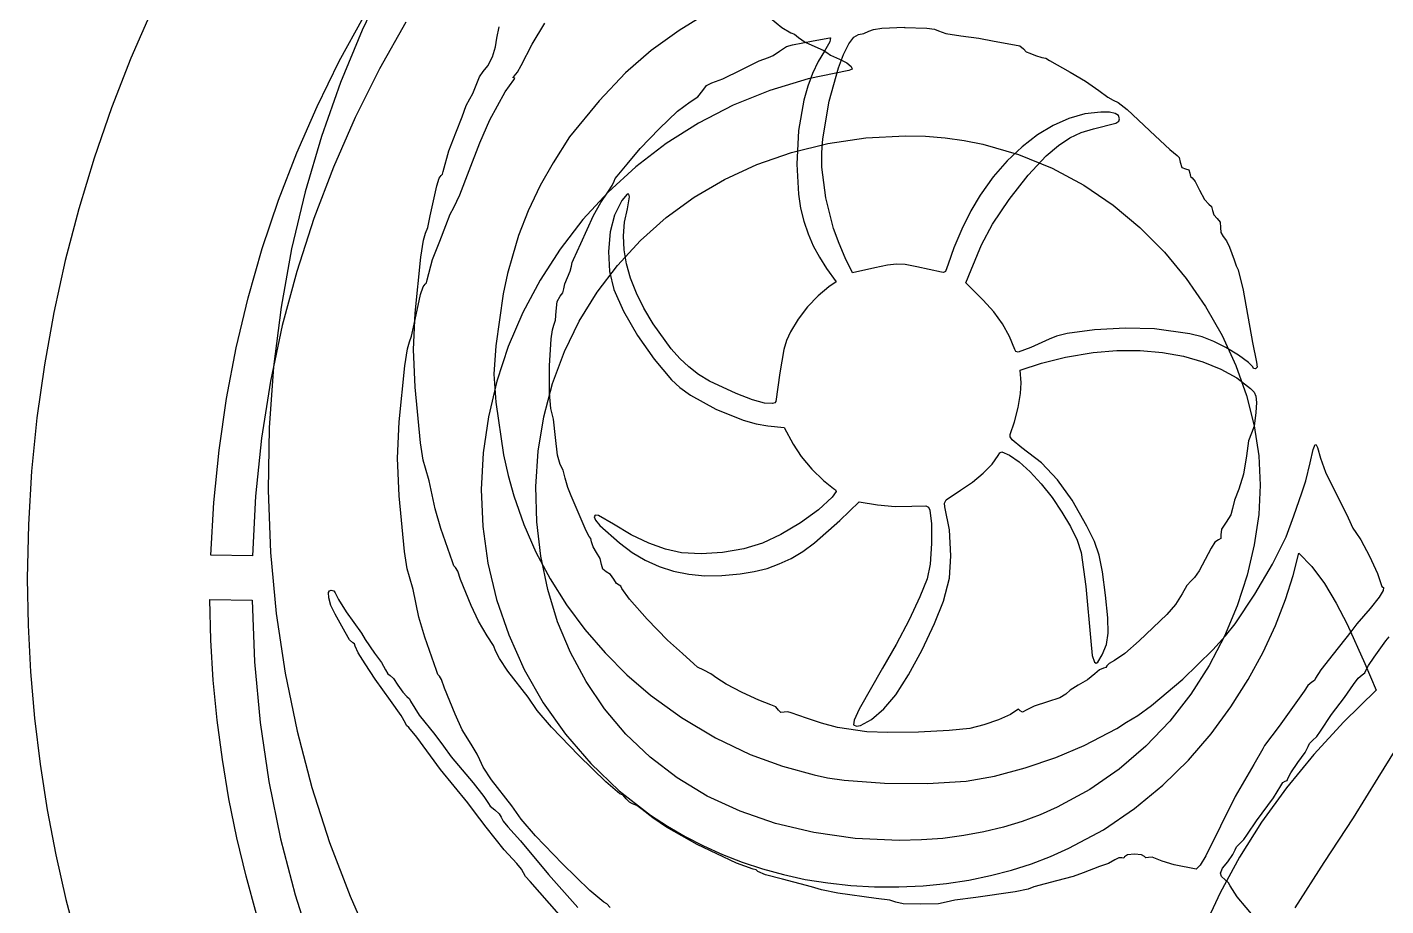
# Model space of a CAD drawing. Extents: x -80 to 1506, y -145 to 630.
# Drawn here: x 107.5 to 298.1, y 208.1 to 331.5 of the extents above; entities that cross this region are included whole.
import ezdxf

# ---------------------------------------------------------------- set-up
doc = ezdxf.new("R2010")
doc.units = 0

msp = doc.modelspace()

# ---------------------------------------------------------------- linework, layer by layer
at = {"layer": 'logo 3d printing', "color": 4}
for p, q in [((125.027556, 333.958138), (122.039882, 327.103921)), ((151.267961, 326.665386), (154.652149, 332.869802)), ((160.617837, 332.154907), (156.915305, 325.587343)), ((178.356183, 329.058133), (180.136806, 332.029221)), ((210.976785, 333.353806), (213.378603, 331.420636)), ((213.378603, 331.420636), (214.619163, 330.675993)), ((214.619163, 330.675993), (215.124132, 330.483616)), ((215.124132, 330.483616), (215.702868, 330.021153)), ((215.702868, 330.021153), (216.640558, 329.374293)), ((176.80636, 326.089882), (178.356183, 329.058133)), ((216.640558, 329.374293), (218.00916, 328.738481)), ((218.00916, 328.738481), (219.192616, 328.228086)), ((219.192616, 328.228086), (219.684854, 327.882981)), ((122.039882, 327.103921), (119.322689, 320.143909)), ((148.150922, 320.30561), (151.267961, 326.665386)), ((176.270346, 325.141524), (176.80636, 326.089882)), ((219.684854, 327.882981), (220.202996, 327.521722)), ((220.202996, 327.521722), (221.448743, 326.971827)), ((221.448743, 326.971827), (222.486342, 326.462696)), ((222.486342, 326.462696), (223.114295, 325.950489)), ((156.915305, 325.587343), (153.518429, 318.800177)), ((175.632693, 324.409429), (175.813071, 324.595544)), ((175.764015, 324.325993), (175.632693, 324.409429)), ((175.748577, 324.055907), (175.926285, 324.249539)), ((175.926285, 324.249539), (175.764015, 324.325993)), ((175.813071, 324.595544), (176.270346, 325.141524)), ((217.086462, 324.205713), (211.664892, 322.569735)), ((222.77166, 325.365587), (217.086462, 324.205713)), ((223.240201, 325.547391), (222.77166, 325.365587)), ((223.114295, 325.950489), (223.240201, 325.547391)), ((172.391677, 318.434604), (174.542826, 322.36603)), ((174.542826, 322.36603), (175.748577, 324.055907)), ((211.664892, 322.569735), (206.520769, 320.487793)), ((145.308001, 313.798157), (148.150922, 320.30561)), ((206.520769, 320.487793), (201.667914, 317.990027)), ((119.322689, 320.143909), (116.878616, 313.086229)), ((153.518429, 318.800177), (150.441752, 311.798953)), ((170.994804, 315.22188), (172.391677, 318.434604)), ((201.667914, 317.990027), (197.12015, 315.106576)), ((169.508154, 311.338437), (170.994804, 315.22188)), ((197.12015, 315.106576), (192.891296, 311.86758)), ((214.709674, 313.864472), (219.805209, 315.115872)), ((219.805209, 315.115872), (225.149303, 315.901394)), ((225.149303, 315.901394), (230.724851, 316.195115)), ((230.724851, 316.195115), (233.536055, 316.134244)), ((233.536055, 316.134244), (236.282978, 315.916577)), ((236.282978, 315.916577), (238.963949, 315.548305)), ((238.963949, 315.548305), (241.577295, 315.035614)), ((241.577295, 315.035614), (246.594425, 313.601734)), ((116.878616, 313.086229), (114.710303, 305.939009)), ((142.746167, 307.150707), (145.308001, 313.798157)), ((209.879803, 312.173119), (214.709674, 313.864472)), ((246.594425, 313.601734), (251.320992, 311.664449)), ((150.441752, 311.798953), (147.699818, 304.589215)), ((168.196711, 307.928259), (169.508154, 311.338437)), ((192.891296, 311.86758), (188.995173, 308.30318)), ((205.332701, 310.067734), (209.879803, 312.173119)), ((251.320992, 311.664449), (255.743619, 309.273267)), ((201.085475, 307.574242), (205.332701, 310.067734)), ((255.743619, 309.273267), (259.848929, 306.477701)), ((140.472389, 300.370944), (142.746167, 307.150707)), ((167.325458, 306.135332), (168.196711, 307.928259)), ((188.995173, 308.30318), (185.445603, 304.443515)), ((197.155229, 304.718566), (201.085475, 307.574242)), ((114.710303, 305.939009), (112.820388, 298.710376)), ((166.243971, 303.63394), (166.826603, 305.219334)), ((166.826603, 305.219334), (167.325458, 306.135332)), ((259.848929, 306.477701), (263.623546, 303.327259)), ((147.699818, 304.589215), (145.307169, 297.176505)), ((165.38518, 301.395438), (166.243971, 303.63394)), ((185.445603, 304.443515), (182.256406, 300.318725)), ((193.559068, 301.526629), (197.155229, 304.718566)), ((263.623546, 303.327259), (267.054094, 299.871452)), ((164.37344, 298.84369), (165.38518, 301.395438)), ((190.314098, 298.024353), (193.559068, 301.526629)), ((138.493637, 293.466549), (140.472389, 300.370944)), ((182.256406, 300.318725), (179.441404, 295.95895)), ((267.054094, 299.871452), (270.127195, 296.15979)), ((112.820388, 298.710376), (111.211511, 291.40846)), ((163.593179, 295.968728), (164.37344, 298.84369)), ((187.437424, 294.237664), (190.314098, 298.024353)), ((145.307169, 297.176505), (143.278349, 289.566367)), ((163.307096, 295.398215), (163.509139, 295.565658)), ((163.509139, 295.565658), (163.593179, 295.968728)), ((179.441404, 295.95895), (177.014417, 291.394329)), ((270.127195, 296.15979), (272.829472, 292.241784)), ((161.785743, 289.753771), (162.680669, 293.93575)), ((162.680669, 293.93575), (163.032614, 295.02618)), ((163.032614, 295.02618), (163.307096, 295.398215)), ((184.946152, 290.192483), (187.437424, 294.237664)), ((136.816878, 286.445204), (138.493637, 293.466549)), ((272.829472, 292.241784), (275.14755, 288.166944)), ((111.211511, 291.40846), (109.88631, 284.041385)), ((177.014417, 291.394329), (174.989266, 286.655003)), ((182.857386, 285.914735), (184.946152, 290.192483)), ((143.278349, 289.566367), (141.6279, 281.764344)), ((161.125939, 287.284327), (161.417698, 288.082497)), ((161.417698, 288.082497), (161.785743, 289.753771)), ((275.14755, 288.166944), (277.068052, 283.984779)), ((135.449084, 279.314591), (136.816878, 286.445204)), ((160.477008, 283.929258), (160.839951, 286.311003)), ((160.839951, 286.311003), (161.125939, 287.284327)), ((174.989266, 286.655003), (173.379773, 281.771111)), ((181.188232, 281.430342), (182.857386, 285.914735)), ((109.88631, 284.041385), (108.847425, 276.617282)), ((159.667423, 276.072061), (160.477008, 283.929258)), ((277.068052, 283.984779), (278.577601, 279.744801)), ((141.6279, 281.764344), (140.370365, 273.77598)), ((173.379773, 281.771111), (172.199758, 276.772793)), ((179.955795, 276.765227), (181.188232, 281.430342)), ((134.397222, 272.082392), (135.449084, 279.314591)), ((278.577601, 279.744801), (279.66282, 275.496519)), ((108.847425, 276.617282), (108.097495, 269.144277)), ((172.199758, 276.772793), (171.463042, 271.690189)), ((179.177181, 271.945315), (179.955795, 276.765227)), ((159.417618, 270.964908), (159.667423, 276.072061)), ((279.66282, 275.496519), (280.310333, 271.289444)), ((140.370365, 273.77598), (139.520287, 265.606818)), ((133.668261, 264.756289), (134.397222, 272.082392)), ((159.660819, 265.665117), (159.417618, 270.964908)), ((171.463042, 271.690189), (171.183447, 266.553439)), ((178.869495, 266.996528), (179.177181, 271.945315)), ((280.310333, 271.289444), (280.506763, 267.173086)), ((108.097495, 269.144277), (107.639158, 261.630497)), ((179.010687, 262.041846), (178.869495, 266.996528)), ((280.506763, 267.173086), (280.280592, 263.047455)), ((280.506763, 267.173086), (280.506763, 267.173086)), ((139.520287, 265.606818), (139.092209, 257.262401)), ((160.431778, 257.850676), (159.660819, 265.665117)), ((171.183447, 266.553439), (171.395212, 261.389186)), ((133.269172, 257.343964), (133.668261, 264.756289)), ((107.639158, 261.630497), (107.475054, 254.084071)), ((171.395212, 261.389186), (172.116343, 256.23458)), ((179.566098, 257.2053), (179.010687, 262.041846)), ((280.280592, 263.047455), (279.668342, 258.814157)), ((160.803094, 255.418943), (160.431778, 257.850676)), ((279.668342, 258.814157), (278.668697, 254.525077)), ((285.137986, 254.505505), (285.930763, 257.635527)), ((285.930763, 257.635527), (287.749779, 255.774414)), ((139.092209, 257.262401), (133.269172, 257.343964)), ((172.116343, 256.23458), (173.336304, 251.135527)), ((180.533917, 252.514394), (179.566098, 257.2053)), ((287.749779, 255.774414), (289.502973, 253.362376)), ((107.475054, 254.084071), (107.599266, 247.504819)), ((161.122642, 254.299604), (160.803094, 255.418943)), ((161.626454, 252.535715), (161.122642, 254.299604)), ((278.668697, 254.525077), (277.28034, 250.232103)), ((284.043607, 251.102554), (285.137986, 254.505505)), ((162.455065, 248.622129), (161.626454, 252.535715)), ((181.912335, 247.99663), (180.533917, 252.514394)), ((289.502973, 253.362376), (291.156935, 250.597068)), ((133.088925, 251.104397), (139.050319, 251.020605)), ((133.088925, 251.104228), (133.088925, 251.104397)), ((133.241957, 245.432384), (133.088925, 251.104228)), ((139.050319, 251.020605), (139.37731, 242.351665)), ((173.336304, 251.135527), (175.044562, 246.13793)), ((277.28034, 250.232103), (275.501954, 245.987122)), ((282.634667, 247.490935), (284.043607, 251.102554)), ((291.156935, 250.597068), (292.678259, 247.676142)), ((163.25364, 245.832938), (162.455065, 248.622129)), ((183.699543, 243.679509), (181.912335, 247.99663)), ((107.599266, 247.504819), (107.945743, 240.963523)), ((175.044562, 246.13793), (177.23058, 241.287694)), ((275.501954, 245.987122), (273.332224, 241.842019)), ((280.898204, 243.734908), (282.634667, 247.490935)), ((292.678259, 247.676142), (295.189357, 242.158049)), ((133.59126, 239.795994), (133.241957, 245.432384)), ((164.897915, 241.158632), (163.25364, 245.832938)), ((139.37731, 242.351665), (140.15923, 233.875378)), ((185.893729, 239.590535), (183.699543, 243.679509)), ((278.821257, 239.898733), (280.898204, 243.734908)), ((295.189357, 242.158049), (296.769, 238.389327)), ((107.945743, 240.963523), (108.511716, 234.464831)), ((165.100067, 240.598043), (164.897915, 241.158632)), ((165.321248, 240.364882), (165.100067, 240.598043)), ((165.63031, 239.872644), (165.321248, 240.364882)), ((177.23058, 241.287694), (179.883826, 236.630723)), ((273.332224, 241.842019), (270.769832, 237.848682)), ((134.134275, 234.199164), (133.59126, 239.795994)), ((166.043892, 238.689188), (165.63031, 239.872644)), ((167.532174, 235.029132), (166.043892, 238.689188)), ((188.493086, 235.75721), (185.893729, 239.590535)), ((276.390866, 236.046671), (278.821257, 239.898733)), ((296.769, 238.389327), (292.224952, 233.959732)), ((179.883826, 236.630723), (182.993764, 232.21292)), ((270.769832, 237.848682), (267.813462, 234.058997)), ((168.532079, 232.816002), (167.532174, 235.029132)), ((191.495802, 232.207037), (188.493086, 235.75721)), ((273.59407, 232.242981), (276.390866, 236.046671)), ((108.511716, 234.464831), (109.294416, 228.013392)), ((134.86844, 228.645999), (134.134275, 234.199164)), ((140.15923, 233.875378), (141.379768, 225.5968)), ((169.766801, 230.791368), (168.532079, 232.816002)), ((267.813462, 234.058997), (264.461798, 230.524851)), ((292.224952, 233.959732), (288.024574, 229.37989)), ((170.638829, 229.405593), (169.766801, 230.791368)), ((182.993764, 232.21292), (186.549858, 228.08019)), ((194.900069, 228.967518), (191.495802, 232.207037)), ((270.417907, 228.551924), (273.59407, 232.242981)), ((171.001523, 228.59424), (170.638829, 229.405593)), ((198.704075, 226.066154), (194.900069, 228.967518)), ((264.461798, 230.524851), (260.713522, 227.29813)), ((288.024574, 229.37989), (284.177623, 224.670122)), ((297.041757, 226.091098), (299.596391, 230.17514)), ((109.294416, 228.013392), (110.291074, 221.613854)), ((135.791193, 223.140605), (134.86844, 228.645999)), ((171.477822, 227.60349), (171.001523, 228.59424)), ((172.646341, 225.82624), (171.477822, 227.60349)), ((186.549858, 228.08019), (190.541576, 224.278437)), ((260.713522, 227.29813), (256.56732, 224.430722)), ((266.849418, 225.03776), (270.417907, 228.551924)), ((141.379768, 225.5968), (143.022615, 217.520986)), ((175.497786, 222.151078), (172.646341, 225.82624)), ((202.906013, 223.53045), (198.704075, 226.066154)), ((262.87564, 221.764749), (266.849418, 225.03776)), ((293.570675, 220.454587), (297.041757, 226.091098)), ((136.899975, 217.687088), (135.791193, 223.140605)), ((190.541576, 224.278437), (194.958381, 220.853564)), ((207.504071, 221.387907), (202.906013, 223.53045)), ((256.56732, 224.430722), (252.021873, 221.974513)), ((284.177623, 224.670122), (280.693855, 219.850748)), ((110.291074, 221.613854), (111.49892, 215.270864)), ((176.796449, 220.306728), (175.497786, 222.151078)), ((212.49644, 219.666028), (207.504071, 221.387907)), ((252.021873, 221.974513), (249.599022, 220.916822)), ((258.483613, 218.79715), (262.87564, 221.764749)), ((178.794228, 217.963598), (176.796449, 220.306728)), ((194.958381, 220.853564), (197.322899, 219.296804)), ((197.322899, 219.296804), (199.789739, 217.851477)), ((217.881311, 218.392314), (212.49644, 219.666028)), ((247.075866, 219.981389), (244.452241, 219.174698)), ((249.599022, 220.916822), (247.075866, 219.981389)), ((280.693855, 219.850748), (277.583024, 214.942092)), ((289.466105, 214.20339), (293.570675, 220.454587)), ((138.192223, 212.289554), (136.899975, 217.687088)), ((143.022615, 217.520986), (145.07146, 209.652992)), ((182.615912, 214.00189), (178.794228, 217.963598)), ((199.789739, 217.851477), (202.357584, 216.523323)), ((223.656873, 217.59427), (217.881311, 218.392314)), ((229.821317, 217.299396), (223.656873, 217.59427)), ((232.949757, 217.365084), (229.821317, 217.299396)), ((235.976904, 217.591944), (232.949757, 217.365084)), ((238.902925, 217.97349), (235.976904, 217.591944)), ((241.727982, 218.503237), (238.902925, 217.97349)), ((244.452241, 219.174698), (241.727982, 218.503237)), ((253.660377, 216.199225), (258.483613, 218.79715)), ((202.357584, 216.523323), (205.025116, 215.318079)), ((251.083005, 215.058972), (253.660377, 216.199225)), ((111.49892, 215.270864), (112.915186, 208.98907)), ((186.427944, 210.26964), (182.615912, 214.00189)), ((205.025116, 215.318079), (207.791019, 214.241484)), ((207.791019, 214.241484), (210.653977, 213.299274)), ((245.588652, 213.136044), (248.39297, 214.035234)), ((248.39297, 214.035234), (251.083005, 215.058972)), ((277.583024, 214.942092), (274.854888, 209.964472)), ((285.387818, 207.832618), (289.466105, 214.20339)), ((139.665377, 206.952106), (138.192223, 212.289554)), ((210.653977, 213.299274), (213.612671, 212.49719)), ((213.612671, 212.49719), (216.665786, 211.840967)), ((216.665786, 211.840967), (219.812005, 211.336345)), ((236.473799, 211.266091), (239.630687, 211.743441)), ((239.630687, 211.743441), (242.668431, 212.369436)), ((242.668431, 212.369436), (245.588652, 213.136044)), ((188.396767, 208.614882), (186.427944, 210.26964)), ((219.812005, 211.336345), (223.05001, 210.989061)), ((223.05001, 210.989061), (226.378486, 210.804854)), ((226.378486, 210.804854), (229.796114, 210.789461)), ((229.796114, 210.789461), (233.196148, 210.945421)), ((233.196148, 210.945421), (236.473799, 211.266091)), ((274.854888, 209.964472), (272.519201, 204.938212)), ((112.915186, 208.98907), (114.537102, 202.77312)), ((145.07146, 209.652992), (147.509995, 201.997872)), ((188.827682, 208.407625), (188.396767, 208.614882)), ((189.264375, 207.909327), (188.827682, 208.407625))]:
    msp.add_line(p, q, dxfattribs=at)
at = {"layer": 'owl face', "color": 4}
for p, q in [((157.874543, 338.167137), (154.48532, 331.046785)), ((203.105385, 333.560942), (198.940392, 331.005632)), ((154.48532, 331.046785), (151.445581, 323.700112)), ((173.203638, 328.686585), (173.36293, 329.916423)), ((173.36293, 329.916423), (173.683651, 331.481275)), ((198.940392, 331.005632), (195.025081, 328.193912)), ((217.779826, 329.530117), (220.107058, 329.980459)), ((220.214557, 329.969989), (220.094066, 329.376317)), ((220.107058, 329.980459), (220.107058, 329.980431)), ((220.107058, 329.980431), (220.214557, 329.969989)), ((222.780948, 329.105238), (223.491798, 330.06164)), ((223.491798, 330.06164), (224.144163, 330.407066)), ((224.144163, 330.407066), (224.898239, 330.559675)), ((224.898239, 330.559675), (225.591652, 330.91089)), ((225.591652, 330.91089), (226.243976, 331.134399)), ((226.243976, 331.134399), (227.412296, 331.296507)), ((227.412296, 331.296507), (230.58786, 331.433988)), ((230.58786, 331.433988), (230.58786, 331.433424)), ((230.58786, 331.433424), (230.58786, 331.433424)), ((230.58786, 331.433424), (233.700204, 331.317974)), ((233.700204, 331.317974), (234.78962, 331.163811)), ((234.78962, 331.163811), (235.331621, 330.944502)), ((235.331621, 330.944502), (236.401518, 330.547909)), ((236.401518, 330.547909), (238.48568, 330.243349)), ((238.48568, 330.243349), (241.00071, 329.924357)), ((241.00071, 329.924357), (243.153918, 329.497013)), ((172.751722, 327.281519), (173.203638, 328.686585)), ((195.025081, 328.193912), (191.421854, 325.025008)), ((212.172038, 327.477935), (213.058671, 328.100803)), ((213.058671, 328.100803), (214.028158, 328.723681)), ((214.028158, 328.723681), (214.887048, 328.982747)), ((214.887048, 328.982747), (217.779826, 329.530117)), ((219.351888, 328.099702), (218.469888, 326.621099)), ((220.094066, 329.376317), (219.351888, 328.099702)), ((222.044085, 327.631961), (222.780948, 329.105238)), ((243.153918, 329.497013), (246.002048, 328.988251)), ((246.002048, 328.988251), (246.765498, 328.82308)), ((246.765498, 328.82308), (247.263243, 328.432612)), ((247.263243, 328.432612), (247.651944, 328.018165)), ((247.651944, 328.018165), (248.152892, 327.795975)), ((171.478335, 325.214008), (172.134261, 326.018301)), ((172.134261, 326.018301), (172.751722, 327.281519)), ((207.671106, 325.480878), (210.177846, 326.708273)), ((210.177846, 326.708273), (211.511952, 327.218858)), ((211.511952, 327.218858), (212.172038, 327.477935)), ((218.469888, 326.621099), (217.695025, 324.974146)), ((221.313678, 325.735908), (222.044085, 327.631961)), ((248.152892, 327.795975), (248.978618, 327.465775)), ((248.978618, 327.465775), (249.845689, 327.220495)), ((249.845689, 327.220495), (250.424798, 327.090962)), ((250.424798, 327.090962), (250.944239, 326.779523)), ((250.944239, 326.779523), (253.813874, 325.141872)), ((170.469616, 323.305706), (170.950195, 324.481483)), ((170.950195, 324.481483), (171.478335, 325.214008)), ((191.421854, 325.025008), (187.733035, 321.112756)), ((203.526503, 323.628794), (205.075268, 324.220043)), ((205.075268, 324.220043), (207.671106, 325.480878)), ((217.695025, 324.974146), (217.030229, 323.170786)), ((220.002121, 321.051873), (221.313678, 325.735908)), ((253.813874, 325.141872), (255.987197, 323.897078)), ((151.445581, 323.700112), (148.771458, 316.133347)), ((170.024862, 322.123499), (170.469616, 323.305706)), ((201.560194, 321.695272), (202.264236, 322.553951)), ((202.264236, 322.553951), (202.821889, 323.271914)), ((202.821889, 323.271914), (203.526503, 323.628794)), ((217.030229, 323.170786), (216.478429, 321.222959)), ((255.987197, 323.897078), (257.85318, 322.584233)), ((257.85318, 322.584233), (259.125011, 321.623009)), ((168.501766, 318.873914), (169.084392, 320.459322)), ((169.084392, 320.459322), (169.583241, 321.375334)), ((169.583241, 321.375334), (170.024862, 322.123499)), ((187.733035, 321.112756), (183.560946, 316.070996)), ((198.749499, 319.64429), (200.511918, 320.979659)), ((200.511918, 320.979659), (201.560194, 321.695272)), ((216.478429, 321.222959), (215.72553, 316.941669)), ((219.106044, 315.805933), (220.002121, 321.051873)), ((259.125011, 321.623009), (259.869517, 321.223273)), ((259.869517, 321.223273), (260.573052, 320.878894)), ((260.573052, 320.878894), (261.837297, 319.886005)), ((167.642963, 316.63544), (168.501766, 318.873914)), ((196.139156, 317.193503), (198.749499, 319.64429)), ((253.664547, 318.649684), (251.430803, 317.657357)), ((255.902154, 319.280974), (253.664547, 318.649684)), ((258.118328, 319.533806), (255.902154, 319.280974)), ((259.349722, 319.512795), (258.118328, 319.533806)), ((260.162562, 319.359957), (259.349722, 319.512795)), ((260.610742, 319.055778), (260.162562, 319.359957)), ((260.748159, 318.580742), (260.610742, 319.055778)), ((260.662041, 318.244475), (260.748159, 318.580742)), ((261.837297, 319.886005), (265.764772, 316.19619)), ((166.631225, 314.083693), (167.642963, 316.63544)), ((193.507991, 314.447331), (196.139156, 317.193503)), ((215.72553, 316.941669), (215.459762, 312.225803)), ((251.430803, 317.657357), (249.226218, 316.321415)), ((253.803598, 315.919037), (255.394541, 316.672567)), ((255.394541, 316.672567), (257.106279, 317.182302)), ((257.106279, 317.182302), (260.21502, 317.971777)), ((260.21502, 317.971777), (260.662041, 318.244475)), ((148.771458, 316.133347), (146.479085, 308.352722)), ((183.560946, 316.070996), (181.302604, 312.402107)), ((218.973663, 313.852058), (219.106044, 315.805933)), ((247.076087, 314.659281), (245.005705, 312.688375)), ((249.226218, 316.321415), (247.076087, 314.659281)), ((250.477359, 313.391042), (252.206766, 314.849324)), ((252.206766, 314.849324), (253.803598, 315.919037)), ((265.764772, 316.19619), (267.798285, 314.265285)), ((165.850965, 311.20873), (166.631225, 314.083693)), ((191.683104, 312.225803), (193.507991, 314.447331)), ((219.004291, 311.796823), (218.973663, 313.852058)), ((245.005705, 312.688375), (243.040368, 310.42612)), ((247.929774, 310.691942), (250.477359, 313.391042)), ((267.798285, 314.265285), (268.837241, 313.462162)), ((268.837241, 313.462162), (269.10374, 313.177181)), ((269.10374, 313.177181), (269.279878, 312.492023)), ((165.564876, 310.638218), (165.766923, 310.805661)), ((165.766923, 310.805661), (165.850965, 311.20873)), ((181.302604, 312.402107), (179.448883, 309.227107)), ((190.281899, 310.53247), (191.683104, 312.225803)), ((215.459762, 312.225803), (215.698784, 308.007773)), ((219.530792, 307.507562), (219.004291, 311.796823)), ((269.279878, 312.492023), (269.513142, 311.76704)), ((269.513142, 311.76704), (270.008576, 311.570398)), ((270.008576, 311.570398), (270.462513, 311.430035)), ((270.462513, 311.430035), (270.625937, 310.953037)), ((270.625937, 310.953037), (270.716756, 310.482664)), ((164.043529, 304.993774), (164.938452, 309.175753)), ((164.938452, 309.175753), (165.290395, 310.266183)), ((165.290395, 310.266183), (165.564876, 310.638218)), ((179.448883, 309.227107), (177.762718, 305.6792)), ((188.93694, 308.286291), (189.574586, 309.236791)), ((189.574586, 309.236791), (189.839826, 309.85999)), ((189.839826, 309.85999), (189.969708, 310.218518)), ((189.969708, 310.218518), (190.281899, 310.53247)), ((243.040368, 310.42612), (241.205371, 307.889938)), ((245.247418, 307.268961), (247.929774, 310.691942)), ((270.716756, 310.482664), (270.935168, 310.287162)), ((270.935168, 310.287162), (271.371381, 309.780749)), ((271.371381, 309.780749), (271.985796, 308.563518)), ((146.479085, 308.352722), (144.584597, 300.364468)), ((187.970917, 306.843897), (188.93694, 308.286291)), ((190.897879, 307.110541), (189.876204, 305.051206)), ((191.661207, 308.010401), (190.897879, 307.110541)), ((191.890531, 307.997536), (191.661207, 308.010401)), ((191.702944, 305.973395), (191.988718, 307.661211)), ((191.988718, 307.661211), (191.890531, 307.997536)), ((215.698784, 308.007773), (216.012279, 306.066627)), ((220.637986, 303.188721), (219.530792, 307.507562)), ((241.205371, 307.889938), (239.902659, 305.678918)), ((242.912751, 303.786179), (245.247418, 307.268961)), ((271.985796, 308.563518), (272.667084, 307.285954)), ((272.667084, 307.285954), (273.264066, 306.634247)), ((177.762718, 305.6792), (176.43427, 302.231072)), ((186.942589, 305.015597), (187.970917, 306.843897)), ((189.876204, 305.051206), (189.259146, 302.746354)), ((191.310591, 304.086091), (191.702944, 305.973395)), ((216.012279, 306.066627), (216.459428, 304.222259)), ((239.902659, 305.678918), (238.611555, 303.081817)), ((273.264066, 306.634247), (273.643224, 306.279225)), ((273.643224, 306.279225), (273.800937, 305.714823)), ((273.800937, 305.714823), (273.991264, 305.092089)), ((273.991264, 305.092089), (274.448609, 304.596969)), ((163.383722, 302.524329), (163.675483, 303.3225)), ((163.675483, 303.3225), (164.043529, 304.993774)), ((185.177091, 301.113331), (186.942589, 305.015597)), ((191.15789, 302.170859), (191.310591, 304.086091)), ((216.459428, 304.222259), (217.04348, 302.463319)), ((221.394478, 301.096511), (220.637986, 303.188721)), ((241.408232, 300.907676), (242.912751, 303.786179)), ((274.448609, 304.596969), (274.894195, 304.08166)), ((274.894195, 304.08166), (274.933128, 303.342407)), ((274.933128, 303.342407), (274.962775, 302.612231)), ((162.734801, 299.169261), (163.097737, 301.551006)), ((163.097737, 301.551006), (163.383722, 302.524329)), ((176.43427, 302.231072), (175.57163, 299.300815)), ((189.259146, 302.746354), (189.035344, 299.980643)), ((191.245952, 300.222795), (191.15789, 302.170859)), ((217.04348, 302.463319), (217.767685, 300.778455)), ((238.611555, 303.081817), (237.498531, 300.460121)), ((274.962775, 302.612231), (275.289772, 302.068004)), ((275.289772, 302.068004), (275.766128, 301.457699)), ((275.766128, 301.457699), (276.182751, 300.585773)), ((144.584597, 300.364468), (143.104126, 292.174815)), ((184.151834, 298.837914), (185.177091, 301.113331)), ((189.035344, 299.980643), (189.208406, 297.151786)), ((191.575888, 298.236996), (191.245952, 300.222795)), ((217.767685, 300.778455), (218.635291, 299.156317)), ((222.278307, 299.09087), (221.394478, 301.096511)), ((237.498531, 300.460121), (236.73006, 298.175313)), ((239.954675, 297.382099), (241.408232, 300.907676)), ((276.182751, 300.585773), (276.824355, 298.821884)), ((161.925226, 291.312064), (162.734801, 299.169261)), ((175.57163, 299.300815), (174.877639, 296.886812)), ((183.687812, 297.19118), (183.842604, 297.907992)), ((183.842604, 297.907992), (183.933444, 298.426484)), ((183.933444, 298.426484), (184.151834, 298.837914)), ((192.148806, 296.208559), (191.575888, 298.236996)), ((218.635291, 299.156317), (219.649548, 297.585553)), ((219.649548, 297.585553), (220.973565, 295.701494)), ((223.30743, 296.967035), (222.278307, 299.09087)), ((226.402477, 297.677558), (223.30743, 296.967035)), ((228.190356, 298.06082), (226.402477, 297.677558)), ((229.460866, 298.206615), (228.190356, 298.06082)), ((230.685365, 298.127435), (229.460866, 298.206615)), ((232.335211, 297.835772), (230.685365, 298.127435)), ((235.767626, 297.053028), (232.335211, 297.835772)), ((236.73006, 298.175313), (236.316164, 297.14989)), ((276.824355, 298.821884), (277.127518, 297.93994)), ((277.127518, 297.93994), (277.382196, 297.410773)), ((174.877639, 296.886812), (174.265421, 294.044536)), ((182.942364, 295.420496), (183.315638, 296.302853)), ((183.315638, 296.302853), (183.687812, 297.19118)), ((189.208406, 297.151786), (189.781942, 294.657498)), ((192.965816, 294.132578), (192.148806, 296.208559)), ((220.973565, 295.701494), (219.958779, 294.993173)), ((236.074363, 297.003679), (235.767626, 297.053028)), ((236.316164, 297.14989), (236.074363, 297.003679)), ((239.184067, 295.589), (239.954675, 297.382099)), ((241.613267, 293.148766), (239.184067, 295.589)), ((277.382196, 297.410773), (278.098229, 294.539427)), ((174.265421, 294.044536), (173.223456, 286.737524)), ((181.86588, 292.945379), (182.255104, 293.704998)), ((182.255104, 293.704998), (182.629923, 294.183724)), ((182.629923, 294.183724), (182.786472, 294.718119)), ((182.786472, 294.718119), (182.942364, 295.420496)), ((189.781942, 294.657498), (191.150444, 291.579222)), ((194.028029, 292.004151), (192.965816, 294.132578)), ((218.469069, 293.759711), (216.982982, 292.187291)), ((219.958779, 294.993173), (218.469069, 293.759711)), ((278.098229, 294.539427), (279.426106, 287.180218)), ((143.104126, 292.174815), (142.053807, 283.789995)), ((181.725937, 291.61534), (181.86588, 292.945379)), ((195.336555, 289.818374), (194.028029, 292.004151)), ((216.982982, 292.187291), (215.646855, 290.447676)), ((243.099138, 291.501013), (241.613267, 293.148766)), ((161.675279, 286.20491), (161.925226, 291.312064)), ((181.373724, 289.613312), (181.622453, 290.346589)), ((181.622453, 290.346589), (181.725937, 291.61534)), ((191.150444, 291.579222), (193.122381, 288.180163)), ((197.830813, 286.320331), (195.336555, 289.818374)), ((215.646855, 290.447676), (214.607027, 288.712628)), ((244.337657, 289.792735), (243.099138, 291.501013)), ((245.32427, 288.030968), (244.337657, 289.792735)), ((181.011173, 287.686458), (181.179544, 288.992275)), ((181.179544, 288.992275), (181.373724, 289.613312)), ((193.122381, 288.180163), (195.454087, 284.841878)), ((214.607027, 288.712628), (214.042658, 287.462364)), ((246.054428, 286.22275), (245.32427, 288.030968)), ((251.928447, 288.082114), (250.870381, 287.676872)), ((253.41029, 288.441097), (251.928447, 288.082114)), ((257.248604, 288.982305), (253.41029, 288.441097)), ((261.591912, 289.224534), (257.248604, 288.982305)), ((265.646803, 289.091822), (261.591912, 289.224534)), ((270.617982, 288.431157), (265.646803, 289.091822)), ((272.351439, 287.97498), (270.617982, 288.431157)), ((274.011503, 287.345572), (272.351439, 287.97498)), ((161.918452, 280.905119), (161.675279, 286.20491)), ((173.223456, 286.737524), (172.958898, 282.768784)), ((180.782457, 283.90983), (181.011173, 287.686458)), ((199.047486, 284.945856), (197.830813, 286.320331)), ((213.632348, 286.204533), (213.083479, 282.945276)), ((214.042658, 287.462364), (213.632348, 286.204533)), ((246.21897, 285.920111), (246.054428, 286.22275)), ((248.297305, 286.508839), (246.544179, 285.853699)), ((250.870381, 287.676872), (248.297305, 286.508839)), ((257.035723, 285.783472), (260.386575, 286.053496)), ((260.386575, 286.053496), (263.640999, 286.049839)), ((263.640999, 286.049839), (266.763096, 285.780691)), ((275.680947, 286.500103), (274.011503, 287.345572)), ((277.457687, 285.415422), (275.680947, 286.500103)), ((279.426106, 287.180218), (279.977314, 284.44619)), ((195.454087, 284.841878), (197.901899, 281.945927)), ((200.314631, 283.761406), (199.047486, 284.945856)), ((246.544179, 285.853699), (246.21897, 285.920111)), ((246.835478, 283.298053), (249.823083, 284.285267)), ((249.823083, 284.285267), (253.170133, 285.134265)), ((253.170133, 285.134265), (257.035723, 285.783472)), ((266.763096, 285.780691), (269.71697, 285.254245)), ((269.71697, 285.254245), (272.466723, 284.478692)), ((272.466723, 284.478692), (274.976458, 283.462225)), ((278.869805, 284.402025), (277.457687, 285.415422)), ((279.445381, 283.770409), (278.869805, 284.402025)), ((279.977314, 284.44619), (280.062104, 283.726572)), ((142.053807, 283.789995), (141.449773, 275.216237)), ((172.958898, 282.768784), (173.241518, 278.800024)), ((180.748776, 280.06213), (180.782457, 283.90983)), ((201.685328, 282.722228), (200.314631, 283.761406)), ((203.212659, 281.783569), (201.685328, 282.722228)), ((213.083479, 282.945276), (212.546043, 278.931878)), ((246.934708, 281.520956), (246.835478, 283.298053)), ((274.976458, 283.462225), (277.210277, 282.213035)), ((277.210277, 282.213035), (279.132284, 280.739314)), ((279.560415, 283.562566), (279.445381, 283.770409)), ((279.836739, 283.476051), (279.560415, 283.562566)), ((280.062104, 283.726572), (279.836739, 283.476051)), ((162.689413, 273.090679), (161.918452, 280.905119)), ((197.901899, 281.945927), (199.079395, 280.88242)), ((199.079395, 280.88242), (200.559848, 279.817837)), ((206.949548, 280.028791), (203.212659, 281.783569)), ((246.849912, 280.036161), (246.934708, 281.520956)), ((279.132284, 280.739314), (279.638491, 280.218375)), ((173.241518, 278.800024), (174.309137, 271.437777)), ((180.971331, 277.922059), (180.748776, 280.06213)), ((200.559848, 279.817837), (204.11434, 277.835794)), ((209.240844, 279.167114), (206.949548, 280.028791)), ((210.957005, 278.693167), (209.240844, 279.167114)), ((212.068561, 278.612805), (210.957005, 278.693167)), ((212.388403, 278.722046), (212.068561, 278.612805)), ((212.546043, 278.931878), (212.388403, 278.722046)), ((246.519358, 278.091159), (246.849912, 280.036161)), ((279.638491, 280.218375), (279.894231, 279.65678)), ((279.957931, 278.79392), (279.888019, 277.369185)), ((279.894231, 279.65678), (279.957931, 278.79392)), ((181.323686, 276.420672), (180.971331, 277.922059)), ((204.11434, 277.835794), (207.934807, 276.300511)), ((246.019169, 276.051003), (246.519358, 278.091159)), ((279.888019, 277.369185), (279.637684, 275.429239)), ((141.449773, 275.216237), (141.308159, 266.459772)), ((181.599163, 273.879451), (181.323686, 276.420672)), ((207.934807, 276.300511), (209.747729, 275.794377)), ((209.747729, 275.794377), (211.390682, 275.512699)), ((211.390682, 275.512699), (213.683737, 275.27789)), ((213.683737, 275.27789), (214.975807, 272.914816)), ((245.425468, 274.280743), (246.019169, 276.051003)), ((279.637684, 275.429239), (279.251354, 274.454366)), ((163.06073, 270.658946), (162.689413, 273.090679)), ((181.886895, 271.393927), (181.599163, 273.879451)), ((214.975807, 272.914816), (216.105858, 271.203666)), ((245.428875, 273.956222), (245.425468, 274.280743)), ((245.690252, 273.553506), (245.428875, 273.956222)), ((247.065885, 272.424229), (245.690252, 273.553506)), ((278.848259, 273.405473), (278.552966, 271.279366)), ((279.251354, 274.454366), (278.848259, 273.405473)), ((287.904788, 272.182467), (288.215063, 272.89209)), ((288.215063, 272.89209), (288.366665, 272.817294)), ((288.366665, 272.817294), (288.534874, 272.464564)), ((174.309137, 271.437777), (174.952653, 268.508277)), ((182.272206, 270.068887), (181.886895, 271.393927)), ((216.105858, 271.203666), (217.600685, 269.406486)), ((242.874757, 270.124831), (243.747572, 271.343318)), ((243.747572, 271.343318), (243.98294, 271.706156)), ((243.98294, 271.706156), (244.232733, 271.830931)), ((244.232733, 271.830931), (245.300359, 271.378595)), ((245.300359, 271.378595), (246.693836, 270.42794)), ((249.785835, 270.287923), (247.065885, 272.424229)), ((278.552966, 271.279366), (278.163711, 268.72347)), ((287.490267, 270.284871), (287.904788, 272.182467)), ((288.534874, 272.464564), (288.978001, 270.950718)), ((288.978001, 270.950718), (289.668656, 269.01044)), ((163.380279, 269.539607), (163.06073, 270.658946)), ((163.884102, 267.775718), (163.380279, 269.539607)), ((182.668651, 269.280654), (182.272206, 270.068887)), ((182.986567, 268.128609), (182.668651, 269.280654)), ((217.600685, 269.406486), (219.195144, 267.814142)), ((240.110852, 267.585011), (241.625639, 268.838133)), ((241.625639, 268.838133), (242.874757, 270.124831)), ((246.693836, 270.42794), (248.208253, 269.045735)), ((248.208253, 269.045735), (249.764092, 267.339687)), ((252.059412, 267.926086), (249.785835, 270.287923)), ((286.886971, 267.757321), (287.490267, 270.284871)), ((289.668656, 269.01044), (290.708814, 266.893774)), ((164.71271, 263.862132), (163.884102, 267.775718)), ((174.952653, 268.508277), (175.749543, 265.659052)), ((183.343067, 266.821126), (182.986567, 268.128609)), ((219.195144, 267.814142), (220.62409, 266.717498)), ((238.441032, 266.467251), (240.110852, 267.585011)), ((249.764092, 267.339687), (251.281837, 265.417508)), ((254.114401, 265.063721), (252.059412, 267.926086)), ((278.163711, 268.72347), (277.474228, 266.619397)), ((286.319468, 266.071378), (286.886971, 267.757321)), ((141.308159, 266.459772), (141.640393, 257.709882)), ((175.749543, 265.659052), (177.148789, 261.665251)), ((183.832133, 265.659164), (183.343067, 266.821126)), ((185.23331, 262.388265), (183.832133, 265.659164)), ((220.413524, 265.482776), (218.499596, 263.728989)), ((220.993469, 266.280731), (220.413524, 265.482776)), ((220.62409, 266.717498), (220.920246, 266.502006)), ((220.920246, 266.502006), (220.993469, 266.280731)), ((236.183155, 264.641868), (236.42114, 265.102555)), ((236.42114, 265.102555), (238.441032, 266.467251)), ((251.281837, 265.417508), (252.68197, 263.386907)), ((256.178586, 261.425831), (254.114401, 265.063721)), ((276.873233, 265.056232), (276.623159, 263.912378)), ((277.474228, 266.619397), (276.873233, 265.056232)), ((285.229187, 262.86937), (286.319468, 266.071378)), ((290.708814, 266.893774), (291.775416, 264.777107)), ((165.511282, 261.07294), (164.71271, 263.862132)), ((218.499596, 263.728989), (215.96924, 261.888647)), ((221.514303, 262.198104), (224.235659, 264.843937)), ((224.235659, 264.843937), (226.788895, 264.408468)), ((226.788895, 264.408468), (229.263275, 264.160131)), ((229.263275, 264.160131), (231.613682, 264.205607)), ((231.613682, 264.205607), (233.593012, 264.288034)), ((233.593012, 264.288034), (233.950315, 264.076801)), ((233.950315, 264.076801), (234.150916, 263.637861)), ((234.150916, 263.637861), (234.39385, 261.757005)), ((236.252145, 264.104741), (236.183155, 264.641868)), ((236.904703, 260.887422), (236.252145, 264.104741)), ((252.68197, 263.386907), (253.884975, 261.355593)), ((276.623159, 263.912378), (276.352815, 262.994151)), ((291.775416, 264.777107), (292.85469, 262.572246)), ((177.148789, 261.665251), (178.861113, 257.772461)), ((185.900931, 260.770007), (185.23331, 262.388265)), ((187.166754, 262.980545), (187.017604, 262.714034)), ((187.017604, 262.714034), (187.215874, 262.253398)), ((187.644874, 262.907801), (187.166754, 262.980545)), ((187.215874, 262.253398), (187.843019, 261.526609)), ((189.772036, 261.674977), (187.644874, 262.907801)), ((187.843019, 261.526609), (190.577922, 259.076021)), ((192.236213, 260.19182), (189.772036, 261.674977)), ((215.96924, 261.888647), (213.221073, 260.226317)), ((217.968382, 259.06185), (221.514303, 262.198104)), ((234.39385, 261.757005), (234.389729, 258.957918)), ((253.884975, 261.355593), (254.811336, 259.431275)), ((257.231674, 259.25864), (256.178586, 261.425831)), ((275.702635, 261.973201), (275.074472, 260.984167)), ((276.352815, 262.994151), (275.702635, 261.973201)), ((284.126118, 259.911327), (285.229187, 262.86937)), ((292.85469, 262.572246), (293.51297, 261.13964)), ((167.155566, 256.398635), (165.511282, 261.07294)), ((186.357796, 259.986074), (185.900931, 260.770007)), ((186.576899, 259.676967), (186.357796, 259.986074)), ((186.672559, 259.200029), (186.576899, 259.676967)), ((194.686396, 259.015022), (192.236213, 260.19182)), ((213.221073, 260.226317), (210.653715, 259.006566)), ((237.09661, 257.244314), (236.904703, 260.887422)), ((254.811336, 259.431275), (255.381534, 257.721664)), ((274.654772, 259.485553), (274.143869, 259.148763)), ((274.971662, 259.665837), (274.654772, 259.485553)), ((275.074472, 260.984167), (274.964003, 260.181739)), ((274.964003, 260.181739), (274.971662, 259.665837)), ((282.213978, 256.087227), (284.126118, 259.911327)), ((293.51297, 261.13964), (293.927897, 260.543774)), ((293.927897, 260.543774), (294.618833, 259.517215)), ((294.618833, 259.517215), (295.809215, 257.206792)), ((141.640393, 257.709882), (142.435967, 249.155206)), ((178.861113, 257.772461), (180.872506, 254.001132)), ((186.880775, 258.519701), (186.672559, 259.200029)), ((187.370381, 257.721664), (186.880775, 258.519701)), ((187.860002, 256.855912), (187.370381, 257.721664)), ((190.577922, 259.076021), (192.351183, 257.730428)), ((192.351183, 257.730428), (194.200638, 256.618934)), ((197.060649, 258.170503), (194.686396, 259.015022)), ((199.297036, 257.684185), (197.060649, 258.170503)), ((202.043309, 257.521733), (199.297036, 257.684185)), ((205.050782, 257.711148), (202.043309, 257.521733)), ((208.020551, 258.217677), (205.050782, 257.711148)), ((210.653715, 259.006566), (208.020551, 258.217677)), ((214.671423, 256.886354), (216.309464, 257.865058)), ((216.309464, 257.865058), (217.968382, 259.06185)), ((234.389729, 258.957918), (234.171946, 256.093711)), ((255.381534, 257.721664), (256.049907, 252.933775)), ((257.911466, 257.322715), (257.231674, 259.25864)), ((273.605808, 258.339026), (271.91263, 255.164438)), ((274.143869, 259.148763), (273.605808, 258.339026)), ((167.357728, 255.838046), (167.155566, 256.398635)), ((167.578899, 255.604885), (167.357728, 255.838046)), ((167.887964, 255.112647), (167.578899, 255.604885)), ((188.068232, 256.012894), (187.860002, 256.855912)), ((188.252527, 255.36211), (188.068232, 256.012894)), ((194.200638, 256.618934), (196.137058, 255.738759)), ((196.137058, 255.738759), (198.17122, 255.087124)), ((209.468926, 255.037751), (211.292518, 255.494802)), ((211.292518, 255.494802), (213.012896, 256.103636)), ((213.012896, 256.103636), (214.671423, 256.886354)), ((234.171946, 256.093711), (233.773895, 254.017498)), ((236.902872, 254.101434), (237.09661, 257.244314)), ((258.382417, 255.010934), (257.911466, 257.322715)), ((279.746101, 251.862522), (282.213978, 256.087227)), ((295.809215, 257.206792), (296.936197, 254.766385)), ((168.301529, 253.92919), (167.887964, 255.112647)), ((169.7898, 250.269135), (168.301529, 253.92919)), ((180.872506, 254.001132), (183.16896, 250.371712)), ((188.73851, 255.012444), (188.252527, 255.36211)), ((189.320399, 254.639822), (188.73851, 255.012444)), ((189.78911, 253.987187), (189.320399, 254.639822)), ((190.169151, 253.385645), (189.78911, 253.987187)), ((198.17122, 255.087124), (200.313896, 254.661248)), ((200.313896, 254.661248), (202.575862, 254.458352)), ((202.575862, 254.458352), (204.96789, 254.475657)), ((204.96789, 254.475657), (207.500756, 254.710382)), ((207.500756, 254.710382), (209.468926, 255.037751)), ((233.773895, 254.017498), (232.757075, 251.498899)), ((236.033874, 250.894314), (236.902872, 254.101434)), ((258.808982, 251.716173), (258.382417, 255.010934)), ((270.803991, 253.750177), (270.22201, 253.082975)), ((271.27185, 254.215292), (270.803991, 253.750177)), ((271.91263, 255.164438), (271.27185, 254.215292)), ((296.936197, 254.766385), (297.436935, 253.349873)), ((149.778755, 252.125092), (149.905458, 252.349755)), ((149.784657, 251.337727), (149.778755, 252.125092)), ((149.905458, 252.349755), (150.124216, 252.429941)), ((150.124216, 252.429941), (150.517779, 252.321543)), ((150.124216, 252.429941), (150.124216, 252.429941)), ((150.517779, 252.321543), (150.681492, 252.06119)), ((150.681492, 252.06119), (151.141005, 251.128782)), ((190.537677, 253.135553), (190.169151, 253.385645)), ((190.792234, 252.993158), (190.537677, 253.135553)), ((190.898159, 252.651034), (190.792234, 252.993158)), ((191.979572, 251.156914), (190.898159, 252.651034)), ((256.049907, 252.933775), (256.716586, 245.286248)), ((259.119366, 248.562865), (258.808982, 251.716173)), ((269.564866, 251.894227), (268.627056, 250.400799)), ((270.22201, 253.082975), (269.564866, 251.894227)), ((276.975824, 247.702663), (279.746101, 251.862522)), ((297.756982, 252.391549), (297.174553, 251.451477)), ((297.436935, 253.349873), (297.541199, 252.949269)), ((297.541199, 252.949269), (297.791914, 252.782663)), ((297.791914, 252.782663), (297.756982, 252.391549)), ((150.108203, 250.258622), (149.784657, 251.337727)), ((150.71567, 249.078552), (150.108203, 250.258622)), ((151.141005, 251.128782), (152.215127, 249.409342)), ((170.789713, 248.056005), (169.7898, 250.269135)), ((183.16896, 250.371712), (185.736467, 246.904653)), ((194.491984, 248.357845), (191.979572, 251.156914)), ((232.757075, 251.498899), (231.232452, 248.282358)), ((234.783616, 247.734424), (236.033874, 250.894314)), ((268.627056, 250.400799), (267.370475, 249.000885)), ((295.930327, 249.838609), (294.045301, 247.691092)), ((297.174553, 251.451477), (295.930327, 249.838609)), ((142.435967, 249.155206), (143.67811, 240.801019)), ((152.108041, 246.520914), (150.71567, 249.078552)), ((152.215127, 249.409342), (154.380692, 246.402973)), ((172.024435, 246.031399), (170.789713, 248.056005)), ((197.337654, 245.427612), (194.491984, 248.357845)), ((231.232452, 248.282358), (229.413926, 244.796698)), ((259.161082, 246.403968), (259.119366, 248.562865)), ((267.370475, 249.000885), (263.488255, 245.326493)), ((152.717556, 245.462026), (152.108041, 246.520914)), ((154.380692, 246.402973), (154.918128, 245.521028)), ((172.896463, 244.64561), (172.024435, 246.031399)), ((185.736467, 246.904653), (188.561017, 243.620404)), ((233.049491, 244.076929), (234.783616, 247.734424)), ((258.910169, 244.808897), (259.161082, 246.403968)), ((273.871302, 244.069597), (275.627101, 246.002872)), ((275.627101, 246.002872), (276.975824, 247.702663)), ((293.203602, 246.571572), (290.734157, 243.434052)), ((294.045301, 247.691092), (293.203602, 246.571572)), ((153.167475, 245.021608), (152.717556, 245.462026)), ((153.404947, 244.883002), (153.167475, 245.021608)), ((153.503715, 244.549789), (153.404947, 244.883002)), ((153.918229, 243.63771), (153.503715, 244.549789)), ((154.918128, 245.521028), (156.190329, 243.610497)), ((173.259157, 243.834243), (172.896463, 244.64561)), ((199.418843, 243.539998), (197.337654, 245.427612)), ((229.413926, 244.796698), (227.515392, 241.470744)), ((231.145783, 240.543159), (233.049491, 244.076929)), ((256.716586, 245.286248), (256.937391, 243.282864)), ((258.342666, 243.347071), (258.910169, 244.808897)), ((263.488255, 245.326493), (261.485024, 243.545113)), ((269.635739, 239.953885), (273.871302, 244.069597)), ((296.508819, 243.02181), (298.117796, 245.30273)), ((298.117796, 245.30273), (298.595761, 245.870793)), ((154.914826, 242.107353), (153.918229, 243.63771)), ((156.190329, 243.610497), (157.176452, 242.256158)), ((157.176452, 242.256158), (157.765722, 241.229247)), ((173.735458, 242.843493), (173.259157, 243.834243)), ((174.903984, 241.066242), (173.735458, 242.843493)), ((188.561017, 243.620404), (191.628603, 240.539415)), ((201.012975, 242.107946), (199.418843, 243.539998)), ((256.937391, 243.282864), (257.264927, 242.312134)), ((257.264927, 242.312134), (257.476724, 242.204516)), ((257.476724, 242.204516), (257.724812, 242.343666)), ((257.724812, 242.343666), (258.342666, 243.347071)), ((259.293579, 242.15059), (258.98427, 241.803682)), ((260.0371, 242.549482), (259.293579, 242.15059)), ((261.485024, 243.545113), (260.0371, 242.549482)), ((290.734157, 243.434052), (288.990112, 241.232919)), ((295.669533, 241.867948), (296.508819, 243.02181)), ((143.67811, 240.801019), (145.350048, 232.652596)), ((156.325937, 239.943809), (154.914826, 242.107353)), ((157.765722, 241.229247), (158.078262, 240.668658)), ((158.078262, 240.668658), (158.399057, 240.435497)), ((158.399057, 240.435497), (158.857971, 240.046887)), ((177.755437, 237.391081), (174.903984, 241.066242)), ((191.628603, 240.539415), (194.925216, 237.682137)), ((201.545232, 241.637862), (201.012975, 242.107946)), ((202.414717, 241.180818), (201.545232, 241.637862)), ((203.409825, 240.667582), (202.414717, 241.180818)), ((204.244194, 240.062399), (203.409825, 240.667582)), ((227.515392, 241.470744), (224.236305, 235.733315)), ((229.386779, 237.754442), (231.145783, 240.543159)), ((257.2766, 240.671491), (256.276722, 239.864018)), ((257.95955, 241.252234), (257.2766, 240.671491)), ((258.516854, 241.493887), (257.95955, 241.252234)), ((258.847018, 241.58484), (258.516854, 241.493887)), ((258.98427, 241.803682), (258.847018, 241.58484)), ((288.990112, 241.232919), (288.264713, 240.092597)), ((294.241823, 240.085062), (294.807753, 240.568903)), ((294.807753, 240.568903), (295.169848, 240.823401)), ((295.169848, 240.823401), (295.320381, 241.158691)), ((295.320381, 241.158691), (295.669533, 241.867948)), ((158.442604, 236.935828), (156.325937, 239.943809)), ((158.857971, 240.046887), (159.502602, 239.11258)), ((159.502602, 239.11258), (160.19593, 238.095338)), ((205.553439, 239.231773), (204.244194, 240.062399)), ((207.791258, 238.076913), (205.553439, 239.231773)), ((253.812544, 238.395785), (253.233456, 237.843737)), ((254.9571, 239.076823), (253.812544, 238.395785)), ((256.276722, 239.864018), (254.9571, 239.076823)), ((265.263662, 236.258097), (269.635739, 239.953885)), ((287.182532, 239.048689), (286.645237, 238.257052)), ((287.722874, 239.499479), (287.182532, 239.048689)), ((288.105628, 239.759568), (287.722874, 239.499479)), ((288.264713, 240.092597), (288.105628, 239.759568)), ((292.337772, 237.377365), (293.601704, 239.198037)), ((293.601704, 239.198037), (294.241823, 240.085062)), ((159.937499, 234.844241), (158.442604, 236.935828)), ((160.19593, 238.095338), (160.772038, 237.507441)), ((160.772038, 237.507441), (161.120053, 237.198475)), ((161.120053, 237.198475), (161.264826, 236.852065)), ((161.264826, 236.852065), (162.49959, 234.882933)), ((179.054083, 235.546731), (177.755437, 237.391081)), ((194.925216, 237.682137), (199.281546, 234.539009)), ((210.156135, 236.988479), (207.791258, 238.076913)), ((211.846555, 236.357132), (210.156135, 236.988479)), ((227.704925, 235.766264), (229.386779, 237.754442)), ((250.64054, 236.744087), (248.763307, 236.144259)), ((252.398886, 237.330996), (250.64054, 236.744087)), ((253.233456, 237.843737), (252.398886, 237.330996)), ((285.511946, 236.606701), (283.149435, 233.362246)), ((286.645237, 238.257052), (285.511946, 236.606701)), ((290.497884, 234.977651), (292.337772, 237.377365)), ((160.55927, 233.767997), (159.937499, 234.844241)), ((162.49959, 234.882933), (164.683468, 232.157919)), ((181.051862, 233.203601), (179.054083, 235.546731)), ((199.281546, 234.539009), (204.065318, 231.706095)), ((212.523102, 236.045587), (211.846555, 236.357132)), ((212.924164, 235.604163), (212.523102, 236.045587)), ((213.229881, 235.277378), (212.924164, 235.604163)), ((213.700275, 235.289429), (213.229881, 235.277378)), ((214.219719, 235.353751), (213.700275, 235.289429)), ((214.667112, 235.20067), (214.219719, 235.353751)), ((216.822923, 234.463138), (214.667112, 235.20067)), ((224.236305, 235.733315), (223.526103, 234.192676)), ((225.94926, 234.256449), (227.704925, 235.766264)), ((245.442663, 234.98609), (243.76229, 234.234168)), ((246.328382, 235.605828), (245.442663, 234.98609)), ((246.559193, 235.711111), (246.328382, 235.605828)), ((246.804632, 235.511001), (246.559193, 235.711111)), ((247.132521, 235.300672), (246.804632, 235.511001)), ((247.642465, 235.600861), (247.132521, 235.300672)), ((248.763307, 236.144259), (247.642465, 235.600861)), ((261.749596, 233.884809), (263.33722, 234.84973)), ((263.33722, 234.84973), (265.263662, 236.258097)), ((288.950541, 232.630303), (290.497884, 234.977651)), ((145.350048, 232.652596), (147.435008, 224.71521)), ((160.698339, 233.435571), (160.55927, 233.767997)), ((161.032754, 233.132461), (160.698339, 233.435571)), ((162.172678, 231.792441), (161.032754, 233.132461)), ((184.873547, 229.241893), (181.051862, 233.203601)), ((218.93959, 233.747677), (216.822923, 234.463138)), ((221.185733, 233.173866), (218.93959, 233.747677)), ((225.293992, 232.538863), (221.185733, 233.173866)), ((223.526103, 234.192676), (223.434204, 233.53491)), ((223.434204, 233.53491), (223.8433, 233.360612)), ((223.8433, 233.360612), (224.42421, 233.440748)), ((224.42421, 233.440748), (225.94926, 234.256449)), ((236.857577, 232.718115), (232.54813, 232.506894)), ((239.757881, 233.018951), (236.857577, 232.718115)), ((241.722338, 233.521357), (239.757881, 233.018951)), ((243.76229, 234.234168), (241.722338, 233.521357)), ((255.809157, 230.649187), (260.395268, 233.029308)), ((260.395268, 233.029308), (261.749596, 233.884809)), ((283.149435, 233.362246), (281.120963, 230.616111)), ((288.445691, 231.902952), (288.950541, 232.630303)), ((165.484584, 227.262739), (162.172678, 231.792441)), ((164.683468, 232.157919), (165.916525, 230.51087)), ((204.065318, 231.706095), (208.916691, 229.376186)), ((228.227587, 232.431679), (225.293992, 232.538863)), ((232.54813, 232.506894), (228.227587, 232.431679)), ((287.206492, 230.481124), (287.397465, 230.891239)), ((287.397465, 230.891239), (287.856366, 231.331093)), ((287.856366, 231.331093), (288.445691, 231.902952)), ((165.916525, 230.51087), (166.965298, 229.034255)), ((166.965298, 229.034255), (170.043489, 225.372986)), ((188.68558, 225.509643), (184.873547, 229.241893)), ((208.916691, 229.376186), (213.475824, 227.742073)), ((247.513711, 227.475514), (251.83732, 228.950339)), ((251.83732, 228.950339), (255.809157, 230.649187)), ((280.85638, 230.169607), (279.622758, 227.982949)), ((281.120963, 230.616111), (280.85638, 230.169607)), ((285.795381, 228.223346), (286.791979, 229.65749)), ((286.791979, 229.65749), (287.206492, 230.481124)), ((169.29052, 222.585506), (165.484584, 227.262739)), ((213.475824, 227.742073), (217.885546, 226.489147)), ((243.195029, 226.332815), (247.513711, 227.475514)), ((279.622758, 227.982949), (276.965202, 223.448323)), ((284.798784, 226.795334), (285.795381, 228.223346)), ((170.043489, 225.372986), (171.567168, 223.482983)), ((190.654404, 223.854885), (188.68558, 225.509643)), ((217.885546, 226.489147), (219.754655, 226.077589)), ((219.754655, 226.077589), (222.112363, 225.742474)), ((222.112363, 225.742474), (227.773491, 225.322522)), ((227.773491, 225.322522), (233.828753, 225.271181)), ((233.828753, 225.271181), (239.237972, 225.630345)), ((239.237972, 225.630345), (243.195029, 226.332815)), ((283.403125, 224.964554), (283.688903, 225.426587)), ((283.688903, 225.426587), (284.020486, 225.61883)), ((284.020486, 225.61883), (284.277477, 225.726787)), ((284.277477, 225.726787), (284.38427, 225.986509)), ((284.38427, 225.986509), (284.798784, 226.795334)), ((147.435008, 224.71521), (149.916219, 216.994134)), ((171.567168, 223.482983), (172.200937, 222.503379)), ((191.085332, 223.647628), (190.654404, 223.854885)), ((191.52204, 223.149329), (191.085332, 223.647628)), ((191.972498, 222.651031), (191.52204, 223.149329)), ((276.965202, 223.448323), (272.843357, 215.123635)), ((279.965976, 220.064094), (282.366268, 223.28886)), ((282.366268, 223.28886), (283.403125, 224.964554)), ((170.08427, 221.508969), (169.29052, 222.585506)), ((171.861395, 219.143721), (170.08427, 221.508969)), ((172.200937, 222.503379), (172.460013, 222.099452)), ((172.460013, 222.099452), (173.082881, 221.593862)), ((173.082881, 221.593862), (173.70576, 221.055787)), ((192.437032, 222.443774), (191.972498, 222.651031)), ((193.030009, 222.210612), (192.437032, 222.443774)), ((193.789187, 221.650024), (193.030009, 222.210612)), ((195.257598, 220.481366), (193.789187, 221.650024)), ((173.70576, 221.055787), (173.964826, 220.573572)), ((173.964826, 220.573572), (174.249807, 219.985089)), ((174.249807, 219.985089), (174.934965, 219.191671)), ((197.190349, 219.169029), (195.257598, 220.481366)), ((278.719986, 218.166414), (279.965976, 220.064094)), ((174.419034, 215.984159), (171.861395, 219.143721)), ((174.934965, 219.191671), (176.677913, 217.261327)), ((201.48138, 216.732104), (197.190349, 219.169029)), ((277.62581, 216.867204), (278.215136, 217.439064)), ((278.215136, 217.439064), (278.719986, 218.166414)), ((149.916219, 216.994134), (152.776906, 209.494644)), ((176.169687, 214.053787), (174.419034, 215.984159)), ((176.677913, 217.261327), (180.636813, 212.53009)), ((207.017285, 214.118373), (201.48138, 216.732104)), ((276.669267, 215.306434), (276.975937, 215.972023)), ((276.975937, 215.972023), (277.16691, 216.4141)), ((277.16691, 216.4141), (277.62581, 216.867204)), ((176.854845, 213.287666), (176.169687, 214.053787)), ((209.351626, 213.271552), (207.017285, 214.118373)), ((257.9578, 213.628196), (255.664744, 212.741284)), ((259.23131, 214.076827), (257.9578, 213.628196)), ((260.108644, 214.573527), (259.23131, 214.076827)), ((260.639094, 214.880218), (260.108644, 214.573527)), ((261.078782, 214.872288), (260.639094, 214.880218)), ((261.343525, 214.818542), (261.078782, 214.872288)), ((261.453602, 215.0145), (261.343525, 214.818542)), ((261.868116, 215.278406), (261.453602, 215.0145)), ((262.864713, 215.388218), (261.868116, 215.278406)), ((263.86131, 215.287821), (262.864713, 215.388218)), ((264.275824, 215.046475), (263.86131, 215.287821)), ((264.432542, 214.86513), (264.275824, 215.046475)), ((264.809393, 214.909231), (264.432542, 214.86513)), ((265.315538, 214.94677), (264.809393, 214.909231)), ((265.782862, 214.74938), (265.315538, 214.94677)), ((266.722019, 214.369224), (265.782862, 214.74938)), ((268.443043, 213.877804), (266.722019, 214.369224)), ((271.487928, 213.271552), (268.443043, 213.877804)), ((272.07796, 213.815598), (271.487928, 213.271552)), ((272.843357, 215.123635), (272.07796, 213.815598)), ((275.21862, 213.390615), (275.93194, 214.316169)), ((275.93194, 214.316169), (276.669267, 215.306434)), ((177.139826, 212.765047), (176.854845, 213.287666)), ((177.402952, 212.25564), (177.139826, 212.765047)), ((178.035543, 211.520955), (177.402952, 212.25564)), ((180.636813, 212.53009), (184.73118, 207.896178)), ((209.765932, 213.16865), (209.351626, 213.271552)), ((210.007031, 212.92154), (209.765932, 213.16865)), ((211.074455, 212.464572), (210.007031, 212.92154)), ((213.475824, 211.856602), (211.074455, 212.464572)), ((217.532768, 210.795503), (213.475824, 211.856602)), ((251.928602, 211.64327), (248.753602, 210.803208)), ((254.263049, 212.224027), (251.928602, 211.64327)), ((255.664744, 212.741284), (254.263049, 212.224027)), ((274.929117, 212.724531), (275.21862, 213.390615)), ((275.049247, 212.219816), (274.929117, 212.724531)), ((275.564826, 211.77837), (275.049247, 212.219816)), ((276.063124, 211.343095), (275.564826, 211.77837)), ((182.145404, 206.921608), (178.035543, 211.520955)), ((218.919706, 210.371608), (217.532768, 210.795503)), ((221.2363, 209.897225), (218.919706, 210.371608)), ((226.609628, 209.165021), (221.2363, 209.897225)), ((246.109137, 210.063115), (240.587361, 209.313836)), ((247.923135, 210.458384), (246.109137, 210.063115)), ((248.753602, 210.803208), (247.923135, 210.458384)), ((276.270381, 210.915165), (276.063124, 211.343095)), ((277.246383, 209.375862), (276.270381, 210.915165)), ((152.776906, 209.494644), (156.000299, 202.222013)), ((228.545609, 208.91475), (226.609628, 209.165021)), ((229.350824, 208.634189), (228.545609, 208.91475)), ((230.387109, 208.421122), (229.350824, 208.634189)), ((232.878602, 208.332663), (230.387109, 208.421122)), ((235.370095, 208.415132), (232.878602, 208.332663)), ((236.40638, 208.613784), (235.370095, 208.415132)), ((237.634625, 208.935669), (236.40638, 208.613784)), ((240.587361, 209.313836), (237.634625, 208.935669)), ((279.765647, 206.392441), (277.246383, 209.375862))]:
    msp.add_line(p, q, dxfattribs=at)

doc.saveas('drawing.dxf')
